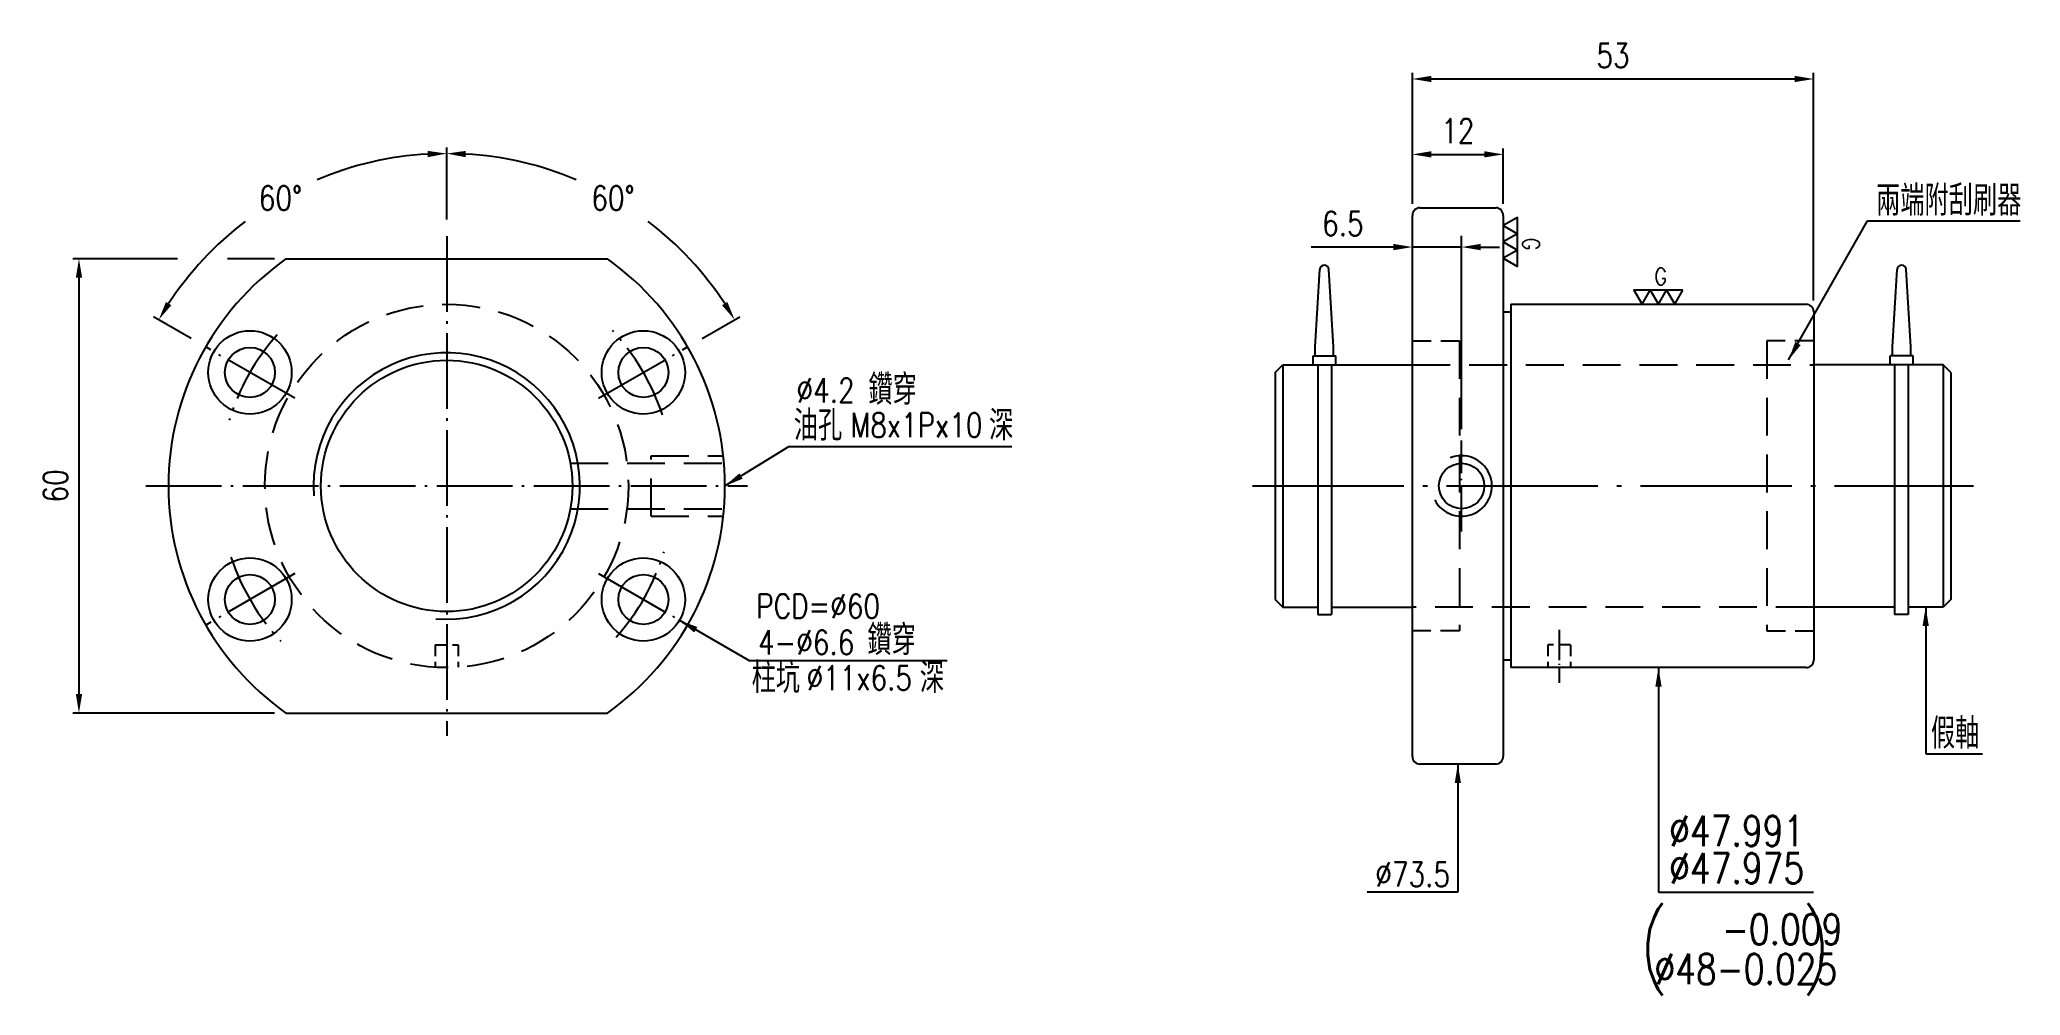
# Model space of a CAD drawing. Header units: millimetres. Extents: x 1137 to 1398, y 401 to 528.
import ezdxf
from ezdxf.enums import TextEntityAlignment as Align

# ---------------------------------------------------------------- set-up
doc = ezdxf.new("R2010")
doc.units = ezdxf.units.MM
doc.header["$LTSCALE"] = 10
for name, pattern in [('C', [2.5625, 2, -0.25, 0.0625, -0.25]), ('CENTER', [2, 1.25, -0.25, 0.25, -0.25]), ('H', [0.75, 0.5, -0.25])]:
    doc.linetypes.add(name, pattern=pattern)
doc.layers.get('0').update_dxf_attribs({"linetype": 'CONTINUOUS'})
doc.layers.get('DEFPOINTS').update_dxf_attribs({"linetype": 'CONTINUOUS'})
for name, color, linetype in [('03', 3, 'CONTINUOUS'), ('04', 4, 'CONTINUOUS'), ('05', 5, 'H'), ('C', 5, 'C')]:
    doc.layers.add(name, color=color, linetype=linetype)
doc.layers.add('AM_7', color=1, linetype='CENTER', lineweight=25)
doc.styles.add('SIMPLEX', font='SIMPLEX.shx', dxfattribs={"width": 0.8, "height": 3.2, "bigfont": 'chineset.shx'})
doc.dimstyles.new('STANDARD$2', dxfattribs={"dimscale": 0, "dimtxt": 6, "dimasz": 4.5, "dimexe": 2.2, "dimexo": 2.2, "dimgap": 2.2, "dimtad": 0, "dimtih": 1, "dimtoh": 1, "dimdec": 3, "dimrnd": 0.0005, "dimdsep": 46, "dimtxsty": 'SIMPLEX', "dimcen": 0.09, "dimclrd": 6, "dimclre": 6, "dimclrt": 3, "dimadec": 1, "dimazin": 2, "dimtp": -0.1, "dimtm": 0.2, "dimtfac": 1, "dimtdec": 3, "dimtmove": 2, "dimatfit": 3, "dimfxl": 0, "dimtvp": 0.790698, "dimarcsym": 0})
doc.dimstyles.new('STANDARD-5', dxfattribs={"dimscale": 0, "dimtxt": 3.2, "dimasz": 2.5, "dimexe": 1.5, "dimexo": 1.5, "dimgap": 1.5, "dimtad": 1, "dimdec": 3, "dimdsep": 46, "dimtxsty": 'SIMPLEX', "dimcen": 0.09, "dimclrd": 6, "dimclre": 6, "dimclrt": 3, "dimadec": 3, "dimazin": 2, "dimtfac": 1, "dimtdec": 3, "dimtmove": 0, "dimatfit": 3, "dimfxl": 0, "dimtolj": 1, "dimarcsym": 0})

# ---------------------------------------------------------------- blocks, each defined once
blk = doc.blocks.new('43')
at = {"color": 3}
for points in [[(-2.11, 3.65), (-6.32, 3.65), (-4.21, 0)], [(2.11, 3.65), (-2.11, 3.65), (0, 0)], [(6.32, 3.65), (2.11, 3.65), (4.21, 0)]]:
    blk.add_lwpolyline(points, close=True, dxfattribs=at)
at = {"color": 3, "style": 'SIMPLEX', "width": 0.8}
blk.add_text('G', height=4.39, dxfattribs=at).set_placement((-1.02, 7.17), align=Align.MIDDLE_LEFT)
blk = doc.blocks.new('6')
at = {"lineweight": 0, "xscale": 0.8000000000001819, "yscale": 0.8000000000000114, "zscale": 0.8}
blk.add_blockref('43', (0, 0), dxfattribs=at)
blk = doc.blocks.new('*D46')
at = {"color": 6, "lineweight": -2}
for p, q in [((1317.91, 505.79), (1317.91, 523.1)), ((1320.41, 522.3), (1368.41, 522.3)), ((1370.91, 493.04), (1370.91, 523.1))]:
    blk.add_line(p, q, dxfattribs=at)
at = {"color": 6}
for points in [[(1320.41, 522.72), (1320.41, 521.89), (1317.91, 522.3)], [(1368.41, 522.72), (1368.41, 521.89), (1370.91, 522.3)]]:
    blk.add_solid(points, dxfattribs=at)
at = {"layer": 'DEFPOINTS', "color": 0}
for p in [(1370.91, 522.3), (1317.91, 504.29), (1370.91, 491.54)]:
    blk.add_point(p, dxfattribs=at)
at = {"color": 3, "insert": (1344.41, 525.4), "char_height": 3.2, "attachment_point": 5, "style": 'SIMPLEX'}
blk.add_mtext('\\A1;53', dxfattribs=at)
blk = doc.blocks.new('*D47')
at = {"color": 6, "lineweight": -2}
for p, q in [((1317.91, 505.79), (1317.91, 513.14)), ((1329.91, 505.79), (1329.91, 513.14)), ((1320.41, 512.34), (1327.41, 512.34))]:
    blk.add_line(p, q, dxfattribs=at)
at = {"color": 6}
for points in [[(1320.41, 512.76), (1320.41, 511.93), (1317.91, 512.34)], [(1327.41, 512.76), (1327.41, 511.93), (1329.91, 512.34)]]:
    blk.add_solid(points, dxfattribs=at)
at = {"layer": 'DEFPOINTS', "color": 0}
for p in [(1329.91, 512.34), (1317.91, 504.29), (1329.91, 504.29)]:
    blk.add_point(p, dxfattribs=at)
at = {"color": 3, "insert": (1323.91, 515.44), "char_height": 3.2, "attachment_point": 5, "style": 'SIMPLEX'}
blk.add_mtext('\\A1;12', dxfattribs=at)
blk = doc.blocks.new('*D50')
at = {"color": 6, "lineweight": -2}
for p, q in [((1190.36, 505.74), (1190.36, 513.25)), ((1224.09, 488.01), (1229.08, 490.9))]:
    blk.add_line(p, q, dxfattribs=at)
for start, end in [(67.0762, 86.7379), (33.2621, 52.6964)]:
    blk.add_arc((1190.36, 468.54), 43.92, start, end, dxfattribs=at)
at = {"color": 6}
for points in [[(1192.85, 511.97), (1192.87, 512.8), (1190.36, 512.45)], [(1227.43, 492.84), (1226.73, 492.41), (1228.39, 490.5)]]:
    blk.add_solid(points, dxfattribs=at)
at = {"layer": 'DEFPOINTS', "color": 0}
for p in [(1190.36, 503.54), (1218.59, 502.18), (1222.19, 486.91), (1210.43, 480.12), (1190.36, 433.54)]:
    blk.add_point(p, dxfattribs=at)
at = {"color": 3, "insert": (1212.32, 506.57), "char_height": 3.2, "attachment_point": 5, "style": 'SIMPLEX'}
blk.add_mtext('60°', dxfattribs=at)
blk = doc.blocks.new('*D51')
at = {"color": 6, "lineweight": -2}
for p, q in [((1190.36, 503.74), (1190.36, 513.25)), ((1156.63, 488.01), (1151.63, 490.9))]:
    blk.add_line(p, q, dxfattribs=at)
for start, end in [(93.2621, 112.9238), (127.3036, 146.7379)]:
    blk.add_arc((1190.36, 468.54), 43.92, start, end, dxfattribs=at)
at = {"color": 6}
for points in [[(1187.85, 512.8), (1187.87, 511.97), (1190.36, 512.45)], [(1153.99, 492.41), (1153.28, 492.84), (1152.33, 490.5)]]:
    blk.add_solid(points, dxfattribs=at)
at = {"layer": 'DEFPOINTS', "color": 0}
for p in [(1175.34, 509.8), (1190.36, 501.54), (1158.53, 486.91), (1170.29, 480.12), (1190.36, 433.54)]:
    blk.add_point(p, dxfattribs=at)
at = {"color": 3, "insert": (1168.4, 506.57), "char_height": 3.2, "attachment_point": 5, "style": 'SIMPLEX'}
blk.add_mtext('60°', dxfattribs=at)
blk = doc.blocks.new('*D52')
at = {"color": 6, "lineweight": -2}
for p, q in [((1154.79, 498.54), (1140.99, 498.54)), ((1167.63, 498.54), (1161.42, 498.54)), ((1141.79, 496.04), (1141.79, 441.04)), ((1167.63, 438.54), (1140.99, 438.54))]:
    blk.add_line(p, q, dxfattribs=at)
at = {"color": 6}
for points in [[(1141.38, 496.04), (1142.21, 496.04), (1141.79, 498.54)], [(1141.38, 441.04), (1142.21, 441.04), (1141.79, 438.54)]]:
    blk.add_solid(points, dxfattribs=at)
at = {"layer": 'DEFPOINTS', "color": 0}
for p in [(1169.13, 498.54), (1141.79, 438.54), (1169.13, 438.54)]:
    blk.add_point(p, dxfattribs=at)
at = {"color": 3, "insert": (1138.69, 468.54), "char_height": 3.2, "attachment_point": 5, "rotation": 90, "style": 'SIMPLEX'}
blk.add_mtext('\\A1;60', dxfattribs=at)
blk = doc.blocks.new('*D60')
at = {"color": 6, "lineweight": -2}
for p, q in [((1315.41, 500.1), (1304.55, 500.1)), ((1317.91, 470.04), (1317.91, 501.6)), ((1324.41, 500.1), (1317.91, 500.1)), ((1324.41, 476.04), (1324.41, 501.6)), ((1326.91, 500.1), (1329.41, 500.1))]:
    blk.add_line(p, q, dxfattribs=at)
at = {"color": 6}
for points in [[(1315.41, 500.51), (1315.41, 499.68), (1317.91, 500.1)], [(1326.91, 500.51), (1326.91, 499.68), (1324.41, 500.1)]]:
    blk.add_solid(points, dxfattribs=at)
at = {"layer": 'DEFPOINTS', "color": 0}
for p in [(1317.91, 500.1), (1324.41, 474.54), (1317.91, 468.54)]:
    blk.add_point(p, dxfattribs=at)
at = {"color": 3, "insert": (1308.73, 503.2), "char_height": 3.2, "attachment_point": 5, "style": 'SIMPLEX'}
blk.add_mtext('\\A1;6.5', dxfattribs=at)

msp = doc.modelspace()

# ---------------------------------------------------------------- linework, layer by layer
for p, q in [((1318.9108, 505.2877), (1328.9108, 505.2877)), ((1317.9108, 432.7877), (1317.9108, 504.2877)), ((1329.9108, 504.2877), (1329.9108, 432.7877)), ((1169.1329, 498.5377), (1211.5858, 498.5377)), ((1305.089, 486.9377), (1305.6897, 497.1453)), ((1307.489, 486.9377), (1306.8883, 497.1453)), ((1381.3327, 486.9377), (1381.9334, 497.1453)), ((1383.7327, 486.9377), (1383.132, 497.1453)), ((1330.9108, 492.5377), (1330.9108, 444.5377)), ((1330.9108, 492.5377), (1369.9108, 492.5377)), ((1329.9108, 491.5377), (1330.9108, 491.5377)), ((1370.9108, 491.5377), (1370.9108, 445.5377)), ((1305.089, 485.7377), (1305.089, 486.9377)), ((1307.489, 485.7377), (1307.489, 486.9377)), ((1381.3327, 485.7377), (1381.3327, 486.9377)), ((1383.7327, 485.7377), (1383.7327, 486.9377)), ((1299.789, 483.5377), (1300.789, 484.5377)), ((1300.789, 484.5377), (1317.9108, 484.5377)), ((1300.789, 484.5377), (1300.789, 452.5377)), ((1304.789, 485.7377), (1307.789, 485.7377)), ((1304.789, 484.5377), (1304.789, 485.7377)), ((1304.789, 484.5377), (1307.789, 484.5377)), ((1305.4391, 484.5377), (1305.4391, 451.5377)), ((1307.2391, 484.5377), (1307.2391, 451.5377)), ((1307.789, 484.5377), (1307.789, 485.7377)), ((1388.0327, 484.5377), (1370.9108, 484.5377)), ((1384.0327, 485.7377), (1381.0327, 485.7377)), ((1381.0327, 484.5377), (1381.0327, 485.7377)), ((1384.0327, 484.5377), (1381.0327, 484.5377)), ((1381.5826, 484.5377), (1381.5826, 451.5377)), ((1383.3826, 484.5377), (1383.3826, 451.5377)), ((1384.0327, 484.5377), (1384.0327, 485.7377)), ((1388.0327, 484.5377), (1388.0327, 452.5377)), ((1389.0327, 483.5377), (1388.0327, 484.5377)), ((1299.789, 483.5377), (1299.789, 453.5377)), ((1389.0327, 483.5377), (1389.0327, 453.5377)), ((1299.789, 453.5377), (1300.789, 452.5377)), ((1389.0327, 453.5377), (1388.0327, 452.5377)), ((1300.789, 452.5377), (1305.4391, 452.5377)), ((1305.4391, 451.5377), (1307.2391, 451.5377)), ((1307.2391, 452.5377), (1317.9108, 452.5377)), ((1381.5826, 452.5377), (1370.9108, 452.5377)), ((1383.3826, 451.5377), (1381.5826, 451.5377)), ((1388.0327, 452.5377), (1383.3826, 452.5377)), ((1330.9108, 445.5377), (1329.9108, 445.5377)), ((1369.9108, 444.5377), (1330.9108, 444.5377)), ((1169.1329, 438.5377), (1211.5858, 438.5377)), ((1328.9108, 431.7877), (1318.9108, 431.7877))]:
    msp.add_line(p, q)
for centre, radius in [((1164.3786, 483.5377), 5.5), ((1164.3786, 483.5377), 3.3), ((1216.3401, 483.5377), 5.5), ((1216.3401, 483.5377), 3.3), ((1190.3593, 468.5377), 16.6), ((1324.4108, 468.5377), 3), ((1164.3786, 453.5377), 5.5), ((1216.3401, 453.5377), 5.5), ((1164.3786, 453.5377), 3.3), ((1216.3401, 453.5377), 3.3)]:
    msp.add_circle(centre, radius)
for centre, radius, start, end in [((1318.9108, 504.2877), 1, 90, 180), ((1328.9108, 504.2877), 1, 360, 90), ((1190.3593, 468.5377), 36.75, 125.281262, 234.718738), ((1190.3593, 468.5377), 36.75, 305.281262, 54.718738), ((1306.289, 497.1164), 0.6, 2.753997, 177.246003), ((1382.5327, 497.1164), 0.6, 2.753997, 177.246003), ((1369.9108, 491.5377), 1, 360, 90), ((1369.9108, 445.5377), 1, 270, 360), ((1318.9108, 432.7877), 1, 180, 270), ((1328.9108, 432.7877), 1, 270, 360)]:
    msp.add_arc(centre, radius, start, end)
at = {"layer": '04'}
for centre, radius, start, end in [((1190.3593, 468.5377), 17.6, 265.276356, 184.267342), ((1324.4108, 468.5377), 4, 207.390357, 112.217758)]:
    msp.add_arc(centre, radius, start, end, dxfattribs=at)
at = {"layer": '05', "ltscale": 0.5}
for p, q in [((1317.9108, 487.6877), (1324.1108, 487.6877)), ((1370.9108, 487.6877), (1364.7108, 487.6877)), ((1324.1108, 449.3877), (1317.9108, 449.3877)), ((1364.7108, 449.3877), (1370.9108, 449.3877))]:
    msp.add_line(p, q, dxfattribs=at)
at = {"layer": '05'}
for p, q in [((1324.1108, 487.6877), (1324.1108, 449.3877)), ((1364.7108, 487.6877), (1364.7108, 449.3877)), ((1317.9108, 484.5377), (1370.9108, 484.5377)), ((1206.686, 471.5377), (1226.9867, 471.5377)), ((1217.3593, 464.5377), (1217.3593, 472.5377)), ((1217.3593, 472.5377), (1226.891, 472.5377)), ((1206.686, 465.5377), (1226.9867, 465.5377)), ((1217.3593, 464.5377), (1226.891, 464.5377)), ((1370.9108, 452.5377), (1317.9108, 452.5377))]:
    msp.add_line(p, q, dxfattribs=at)
at = {"layer": '05', "ltscale": 0.3}
for p, q in [((1188.8593, 447.5377), (1191.8593, 447.5377)), ((1188.8593, 447.5377), (1188.8593, 444.5846)), ((1191.8593, 447.5377), (1191.8593, 444.5846)), ((1338.8108, 447.5377), (1335.8108, 447.5377)), ((1335.8108, 447.5377), (1335.8108, 444.5377)), ((1338.8108, 447.5377), (1338.8108, 444.5377))]:
    msp.add_line(p, q, dxfattribs=at)
at = {"layer": '05'}
msp.add_circle((1190.3593, 468.5377), 24, dxfattribs=at)
at = {"layer": 'AM_7', "linetype": 'C', "ltscale": 0.3}
msp.add_line((1324.4108, 462.5377), (1324.4108, 474.5377), dxfattribs=at)
at = {"layer": 'AM_7', "linetype": 'C'}
msp.add_line((1296.789, 468.5377), (1392.0327, 468.5377), dxfattribs=at)
at = {"layer": 'AM_7', "linetype": 'C', "ltscale": 0.2}
msp.add_line((1337.3108, 449.5377), (1337.3108, 442.5377), dxfattribs=at)
at = {"layer": 'C', "color": 1, "ltscale": 0.5}
for p, q in [((1190.3593, 501.5377), (1190.3593, 435.5377)), ((1170.2936, 480.1227), (1158.5329, 486.9127)), ((1210.4251, 480.1227), (1222.1858, 486.9127)), ((1150.6093, 468.5377), (1230.1093, 468.5377)), ((1170.2936, 456.9528), (1158.5329, 450.1627)), ((1210.4251, 456.9528), (1222.1858, 450.1627))]:
    msp.add_line(p, q, dxfattribs=at)
for start, end in [(138.273, 163.158998), (18.273, 43.158998), (198.273, 223.158998), (318.273, 343.158998)]:
    msp.add_arc((1190.3593, 468.5377), 30, start, end, dxfattribs=at)

# ---------------------------------------------------------------- block references
at = {"lineweight": 0, "xscale": 0.6400000000001456, "yscale": 0.6400000000000546, "zscale": 0.6400000000000001, "rotation": 270}
msp.add_blockref('6', (1329.9201, 500.7867), dxfattribs=at)
at = {"lineweight": 0, "xscale": 0.6400000000001456, "yscale": 0.6400000000000546, "zscale": 0.6400000000000001}
msp.add_blockref('6', (1350.4108, 492.5377), dxfattribs=at)

# ---------------------------------------------------------------- texts
at = {"color": 3, "style": 'SIMPLEX'}
for s, insert, char_height, attachment_point in [('兩端附刮刷器', (1379.1483, 504.2417), 4, 7), ('%%c4.2 ', (1236.5618, 479.565), 3.2, 7), ('鑽穿', (1246.0624, 479.254), 4, 7), ('油孔', (1236.2006, 474.529), 4, 7), ('深', (1261.9951, 474.5392), 4, 7), ('M8x1Px10 ', (1243.6834, 474.9823), 3.2, 7), ('PCD=%%C60', (1231.2554, 451.0555), 3.2, 7), ('鑽穿', (1245.9294, 446.1827), 4, 7), ('4-%%c6.6 ', (1231.4832, 446.265), 3.2, 7), ('柱坑', (1230.6418, 441.1657), 4, 7), (' %%c11x6.5 ', (1236.1388, 441.5756), 3.2, 7), ('深', (1252.8548, 441.1759), 4, 7), ('假軸', (1386.4048, 433.8378), 4, 7), ('\\A1;∅47.991', (1351.8301, 422.9621), 4, 4), ('%%C73.5', (1322.8865, 415.6185), 3.2, 9), ('\\A1;∅47.975', (1351.8301, 418.0326), 4, 4), ('-0.009', (1358.7881, 409.9626), 4, 4), ('\\A1;∅48-0.025', (1349.8834, 404.7202), 4, 4)]:
    msp.add_mtext(s, dxfattribs=dict(at, insert=insert, char_height=char_height, attachment_point=attachment_point))
at = {"layer": '03', "color": 3, "insert": (1347.9088, 401.2379), "char_height": 8, "attachment_point": 7, "style": 'SIMPLEX'}
msp.add_mtext('(    )', dxfattribs=at)

# ---------------------------------------------------------------- dimensions: what is measured, and where the dimension line sits
for base, p1, p2, override, picture, middle in [((1370.9108, 522.3039), (1317.9108, 504.2877), (1370.9108, 491.5377), {"dimscale": 1, "dimexe": 0.8}, '*D46', (1344.4108, 525.4039)), ((1329.9108, 512.3434), (1317.9108, 504.2877), (1329.9108, 504.2877), {"dimscale": 1, "dimexe": 0.8}, '*D47', (1323.9108, 515.4434)), ((1317.9108, 500.0951), (1324.4108, 474.5377), (1317.9108, 468.5377), {"dimscale": 1}, '*D60', (1308.7289, 503.1951))]:
    dim = msp.add_linear_dim(base=base, p1=p1, p2=p2, dimstyle='STANDARD-5', override=override)
    dim.commit()
    dim.dimension.update_dxf_attribs({"geometry": picture, "text_midpoint": middle})
for base, line1, line2, picture, middle in [((1175.3393, 509.8048), ((1190.3593, 501.5377), (1190.3593, 433.5377)), ((1170.2936, 480.1227), (1158.5329, 486.9127)), '*D51', (1168.4016, 506.5697)), ((1218.5877, 502.179), ((1210.4251, 480.1227), (1222.1858, 486.9127)), ((1190.3593, 503.5377), (1190.3593, 433.5377)), '*D50', (1212.3171, 506.5697))]:
    dim = msp.add_angular_dim_2l(base=base, line1=line1, line2=line2, dimstyle='STANDARD$2', override={"dimscale": 1, "dimtxt": 3.2, "dimasz": 2.5, "dimexe": 0.8, "dimgap": 1.5, "dimrnd": 0, "dimcen": 0, "dimadec": 3, "dimtmove": 0})
    dim.commit()
    dim.dimension.update_dxf_attribs({"geometry": picture, "text_midpoint": middle})
dim = msp.add_linear_dim(base=(1141.7944, 438.5377), p1=(1169.1329, 498.5377), p2=(1169.1329, 438.5377), angle=90, dimstyle='STANDARD-5', override={"dimscale": 1, "dimexe": 0.8})
dim.commit()
dim.dimension.update_dxf_attribs({"geometry": '*D52', "text_midpoint": (1138.6944, 468.5377)})

# ---------------------------------------------------------------- leaders
for points in [[(1367.6002, 485.1847), (1378.0095, 503.5487), (1398.1925, 503.5487)], [(1227.1093, 468.5377), (1235.5603, 473.7397), (1265.0187, 473.7397)], [(1221.1032, 450.7877), (1230.3031, 445.4762), (1256.4579, 445.4762)], [(1385.7077, 452.5377), (1385.7077, 433.1583), (1393.1976, 433.1583)], [(1350.4108, 444.5377), (1350.4108, 414.8766), (1370.8932, 414.8766)], [(1323.9108, 431.7877), (1323.9108, 414.8766), (1311.9265, 414.8766)]]:
    msp.add_leader(points, dimstyle='STANDARD-5', override={"dimscale": 1, "dimtad": 0, "dimarcsym": 1})

doc.saveas('drawing.dxf')
